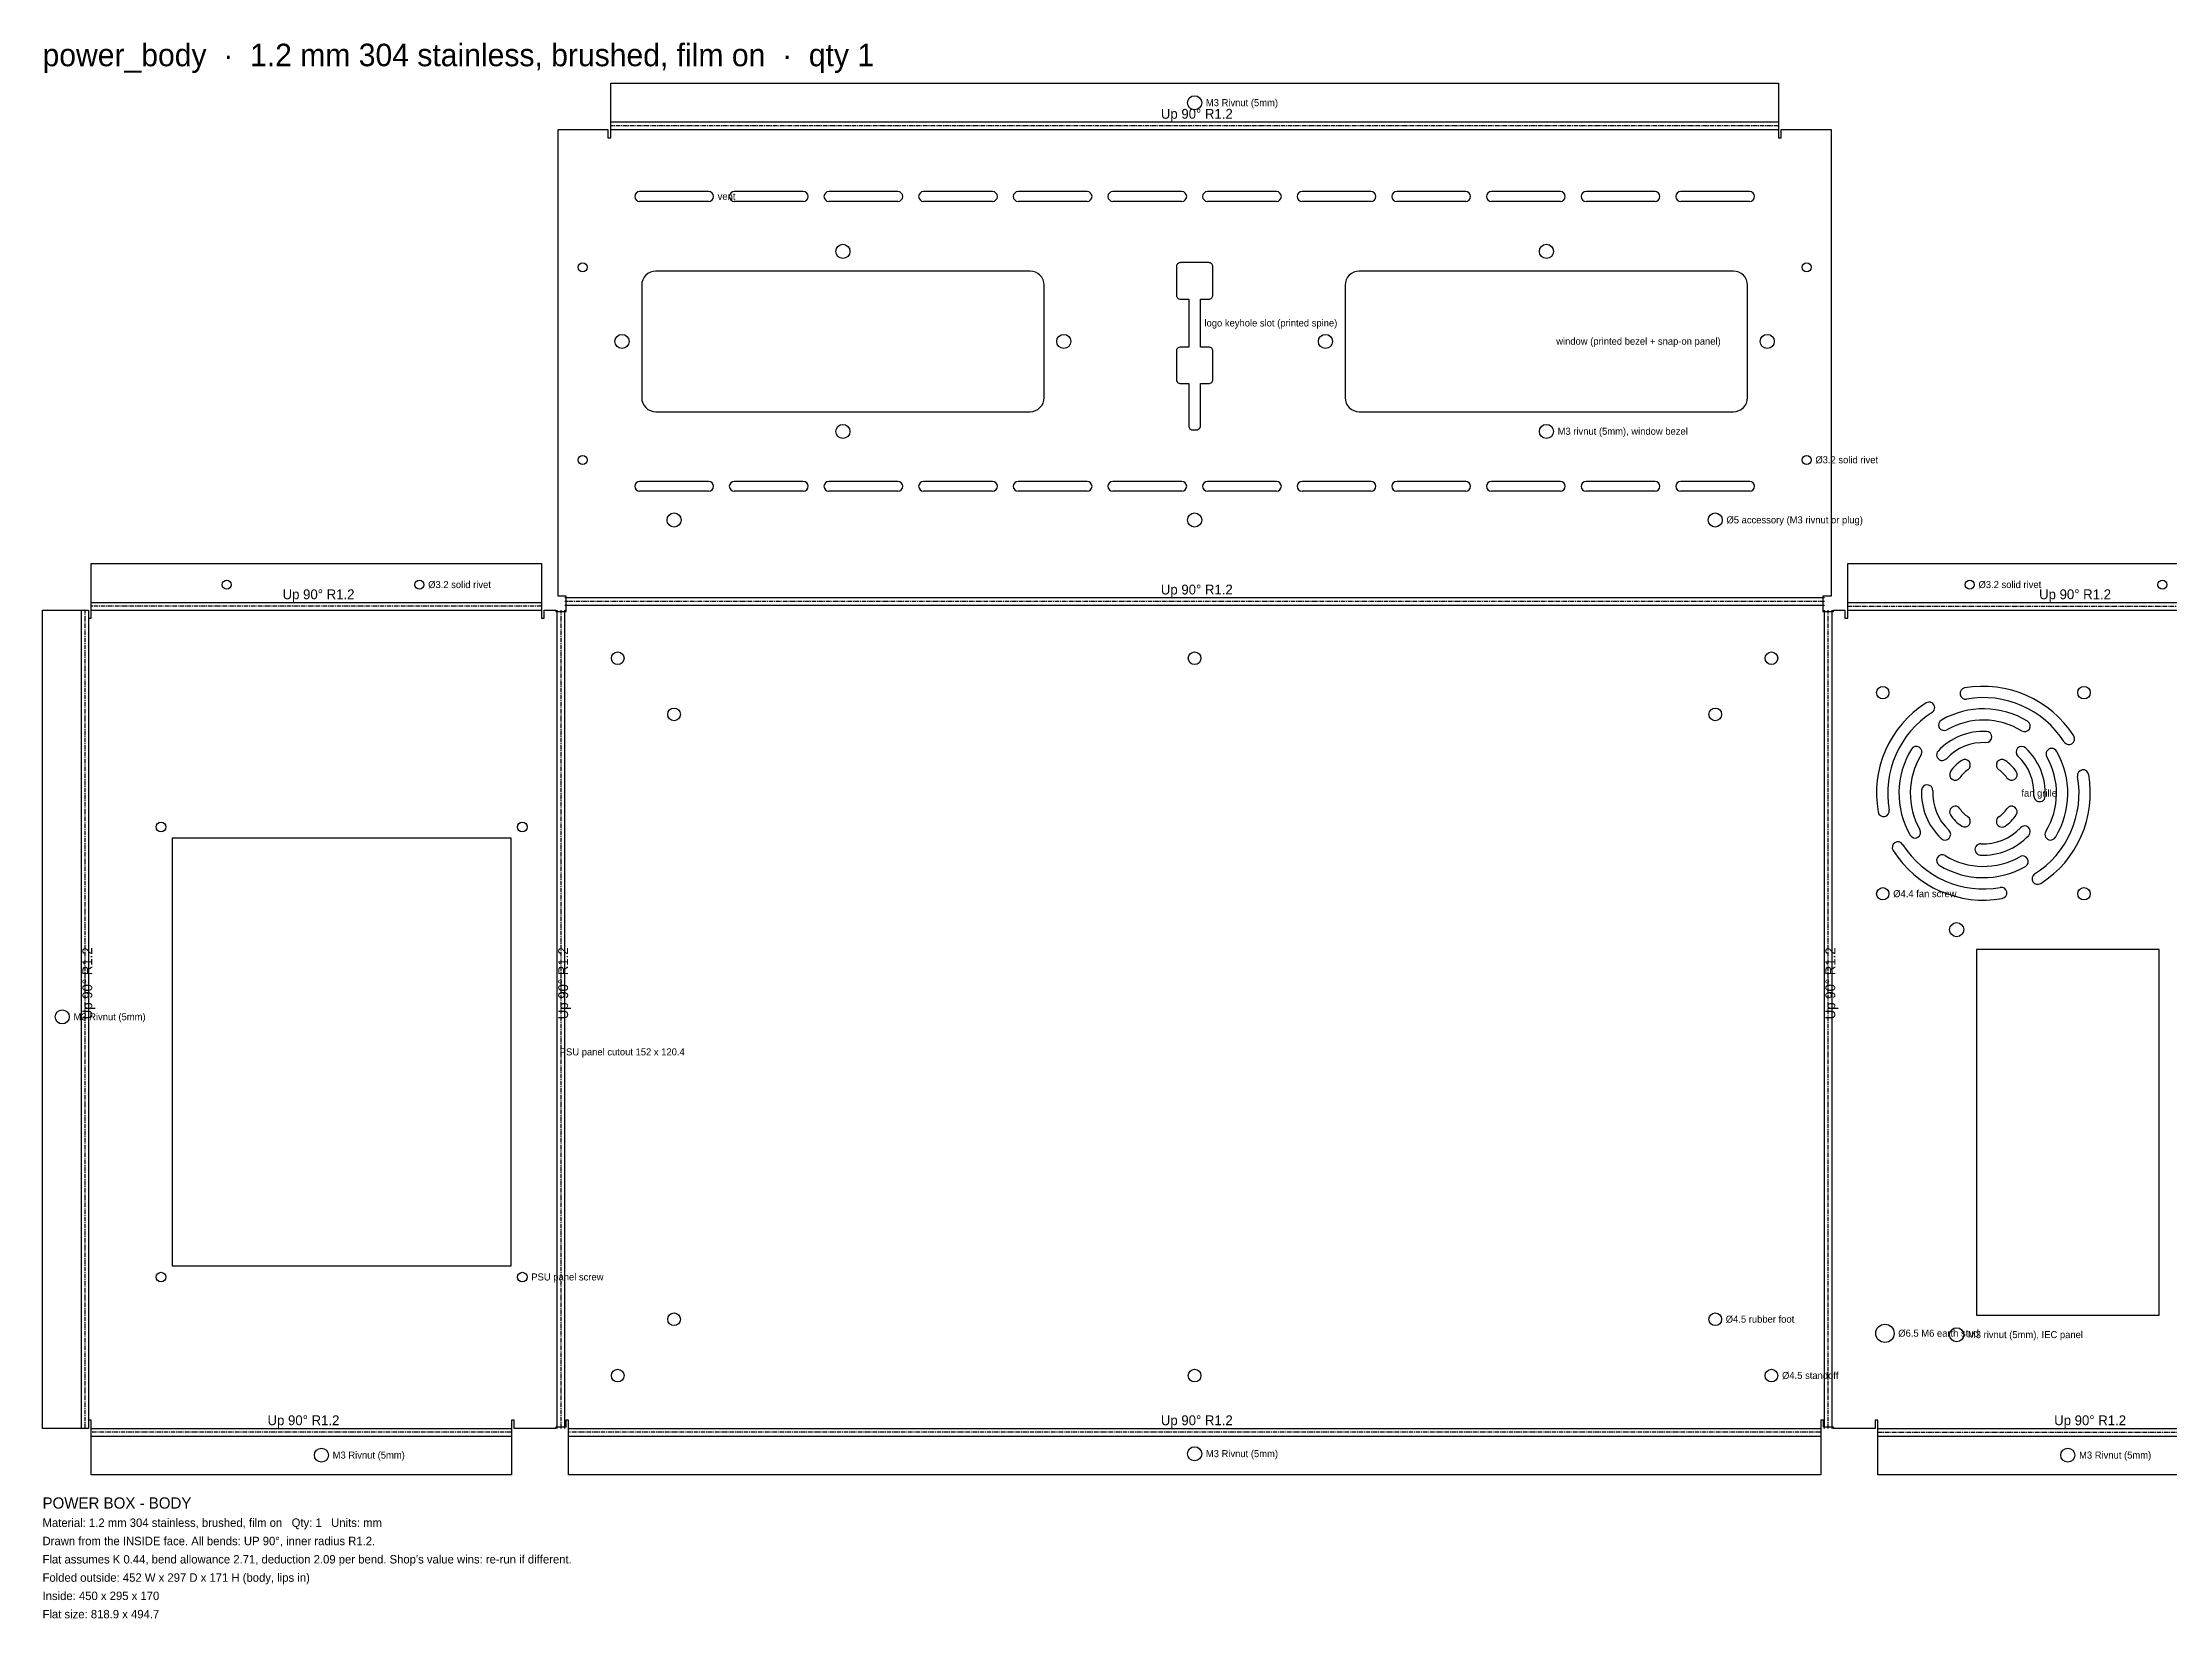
# Model space of a CAD drawing. Header units: millimetres. Extents: x 0 to 1371, y -1092 to 53.
# Drawn here: x 0 to 756, y -1092 to -532 of the extents above; entities that cross this region are included whole.
import ezdxf

# ---------------------------------------------------------------- set-up
doc = ezdxf.new("R2010")
doc.units = ezdxf.units.MM
doc.linetypes.add('CENTER2', pattern=[2.541, 1.587, -0.318, 0.318, -0.318])
for name, color, linetype in [('Bend Center', 1, 'CENTER2'), ('Bend Notes', 3, 'CONTINUOUS'), ('Leaders', 5, 'CONTINUOUS'), ('Part Labels', 2, 'Continuous'), ('Title', 7, 'CONTINUOUS'), ('Visible', 7, 'CONTINUOUS'), ('Visible Narrow', 8, 'CONTINUOUS')]:
    doc.layers.add(name, color=color, linetype=linetype)

msp = doc.modelspace()

# ---------------------------------------------------------------- linework, layer by layer
at = {"layer": 'Bend Center'}
for p, q in [((616.93, -561.76), (201.93, -561.76)), ((177.31, -732.57), (17.31, -732.57)), ((633.23, -730.87), (185.63, -730.87)), ((641.54, -732.57), (801.54, -732.57)), ((15.16, -1024.83), (15.16, -733.93)), ((184.27, -1024.83), (184.27, -733.93)), ((634.59, -1024.83), (634.59, -733.93)), ((166.61, -1026.18), (17.31, -1026.18)), ((631.93, -1026.18), (186.93, -1026.18)), ((652.24, -1026.18), (801.54, -1026.18))]:
    msp.add_line(p, q, dxfattribs=at)
at = {"layer": 'Visible'}
for p, q in [((201.93, -559.9), (201.93, -546.6)), ((201.93, -546.6), (616.93, -546.6)), ((616.93, -546.6), (616.93, -559.9)), ((183.23, -729.01), (183.23, -563.11)), ((183.23, -563.11), (200.93, -563.11)), ((200.93, -563.11), (200.93, -566.01)), ((200.93, -566.01), (201.93, -566.01)), ((201.93, -560.4), (201.93, -559.9)), ((201.93, -563.11), (201.93, -560.4)), ((201.93, -566.01), (201.93, -563.11)), ((616.93, -559.9), (616.93, -560.4)), ((616.93, -560.4), (616.93, -563.11)), ((616.93, -563.11), (616.93, -566.01)), ((616.93, -566.01), (617.93, -566.01)), ((617.93, -566.01), (617.93, -563.11)), ((617.93, -563.11), (635.63, -563.11)), ((635.63, -563.11), (635.63, -729.01)), ((236.68, -585.16), (212.18, -585.16)), ((236.68, -588.66), (212.18, -588.66)), ((270.32, -585.16), (245.82, -585.16)), ((270.32, -588.66), (245.82, -588.66)), ((303.95, -585.16), (279.45, -585.16)), ((303.95, -588.66), (279.45, -588.66)), ((337.59, -585.16), (313.09, -585.16)), ((337.59, -588.66), (313.09, -588.66)), ((371.22, -585.16), (346.72, -585.16)), ((371.22, -588.66), (346.72, -588.66)), ((404.86, -585.16), (380.36, -585.16)), ((404.86, -588.66), (380.36, -588.66)), ((438.5, -585.16), (414, -585.16)), ((438.5, -588.66), (414, -588.66)), ((472.13, -585.16), (447.63, -585.16)), ((472.13, -588.66), (447.63, -588.66)), ((505.77, -585.16), (481.27, -585.16)), ((505.77, -588.66), (481.27, -588.66)), ((539.41, -585.16), (514.91, -585.16)), ((539.41, -588.66), (514.91, -588.66)), ((573.04, -585.16), (548.54, -585.16)), ((573.04, -588.66), (548.54, -588.66)), ((606.68, -585.16), (582.18, -585.16)), ((606.68, -588.66), (582.18, -588.66)), ((402.96, -611.62), (402.93, -611.91)), ((402.93, -611.91), (402.93, -621.91)), ((403.04, -611.34), (402.96, -611.62)), ((403.18, -611.08), (403.04, -611.34)), ((403.37, -610.85), (403.18, -611.08)), ((403.6, -610.67), (403.37, -610.85)), ((403.85, -610.53), (403.6, -610.67)), ((404.14, -610.44), (403.85, -610.53)), ((404.43, -610.41), (404.14, -610.44)), ((414.43, -610.41), (404.43, -610.41)), ((414.72, -610.44), (414.43, -610.41)), ((415, -610.53), (414.72, -610.44)), ((415.26, -610.67), (415, -610.53)), ((415.49, -610.85), (415.26, -610.67)), ((415.68, -611.08), (415.49, -610.85)), ((415.81, -611.34), (415.68, -611.08)), ((415.9, -611.62), (415.81, -611.34)), ((415.93, -611.91), (415.9, -611.62)), ((415.93, -621.91), (415.93, -611.91)), ((213.02, -617.44), (212.93, -618.41)), ((212.93, -618.41), (212.93, -658.41)), ((213.31, -616.5), (213.02, -617.44)), ((213.77, -615.64), (213.31, -616.5)), ((214.39, -614.88), (213.77, -615.64)), ((215.15, -614.26), (214.39, -614.88)), ((216.02, -613.79), (215.15, -614.26)), ((216.95, -613.51), (216.02, -613.79)), ((217.93, -613.41), (216.95, -613.51)), ((350.93, -613.41), (217.93, -613.41)), ((351.9, -613.51), (350.93, -613.41)), ((352.84, -613.79), (351.9, -613.51)), ((353.71, -614.26), (352.84, -613.79)), ((354.46, -614.88), (353.71, -614.26)), ((355.09, -615.64), (354.46, -614.88)), ((355.55, -616.5), (355.09, -615.64)), ((355.83, -617.44), (355.55, -616.5)), ((355.93, -618.41), (355.83, -617.44)), ((355.93, -658.41), (355.93, -618.41)), ((463.02, -617.44), (462.93, -618.41)), ((462.93, -618.41), (462.93, -658.41)), ((463.31, -616.5), (463.02, -617.44)), ((463.77, -615.64), (463.31, -616.5)), ((464.39, -614.88), (463.77, -615.64)), ((465.15, -614.26), (464.39, -614.88)), ((466.02, -613.79), (465.15, -614.26)), ((466.95, -613.51), (466.02, -613.79)), ((467.93, -613.41), (466.95, -613.51)), ((600.93, -613.41), (467.93, -613.41)), ((601.9, -613.51), (600.93, -613.41)), ((602.84, -613.79), (601.9, -613.51)), ((603.71, -614.26), (602.84, -613.79)), ((604.46, -614.88), (603.71, -614.26)), ((605.09, -615.64), (604.46, -614.88)), ((605.55, -616.5), (605.09, -615.64)), ((605.83, -617.44), (605.55, -616.5)), ((605.93, -618.41), (605.83, -617.44)), ((605.93, -658.41), (605.93, -618.41)), ((402.93, -621.91), (402.96, -622.21)), ((402.96, -622.21), (403.04, -622.49)), ((403.04, -622.49), (403.18, -622.75)), ((403.18, -622.75), (403.37, -622.97)), ((403.37, -622.97), (403.6, -623.16)), ((403.6, -623.16), (403.85, -623.3)), ((403.85, -623.3), (404.14, -623.38)), ((404.14, -623.38), (404.43, -623.41)), ((404.43, -623.41), (407.25, -623.41)), ((407.25, -623.41), (407.32, -623.42)), ((407.32, -623.42), (407.33, -623.49)), ((407.33, -623.49), (407.33, -640.34)), ((411.53, -623.49), (411.54, -623.42)), ((411.53, -640.34), (411.53, -623.49)), ((411.54, -623.42), (411.6, -623.41)), ((411.6, -623.41), (414.43, -623.41)), ((414.43, -623.41), (414.72, -623.38)), ((414.72, -623.38), (415, -623.3)), ((415, -623.3), (415.26, -623.16)), ((415.26, -623.16), (415.49, -622.97)), ((415.49, -622.97), (415.68, -622.75)), ((415.68, -622.75), (415.81, -622.49)), ((415.81, -622.49), (415.9, -622.21)), ((415.9, -622.21), (415.93, -621.91)), ((402.96, -641.62), (402.93, -641.91)), ((402.93, -641.91), (402.93, -651.91)), ((403.04, -641.34), (402.96, -641.62)), ((403.18, -641.08), (403.04, -641.34)), ((403.37, -640.85), (403.18, -641.08)), ((403.6, -640.67), (403.37, -640.85)), ((403.85, -640.53), (403.6, -640.67)), ((404.14, -640.44), (403.85, -640.53)), ((404.43, -640.41), (404.14, -640.44)), ((407.25, -640.41), (404.43, -640.41)), ((407.32, -640.41), (407.25, -640.41)), ((407.33, -640.34), (407.32, -640.41)), ((411.54, -640.41), (411.53, -640.34)), ((411.6, -640.41), (411.54, -640.41)), ((414.43, -640.41), (411.6, -640.41)), ((414.72, -640.44), (414.43, -640.41)), ((415, -640.53), (414.72, -640.44)), ((415.26, -640.67), (415, -640.53)), ((415.49, -640.85), (415.26, -640.67)), ((415.68, -641.08), (415.49, -640.85)), ((415.81, -641.34), (415.68, -641.08)), ((415.9, -641.62), (415.81, -641.34)), ((415.93, -641.91), (415.9, -641.62)), ((415.93, -651.91), (415.93, -641.91)), ((402.93, -651.91), (402.96, -652.21)), ((402.96, -652.21), (403.04, -652.49)), ((403.04, -652.49), (403.18, -652.75)), ((403.18, -652.75), (403.37, -652.97)), ((403.37, -652.97), (403.6, -653.16)), ((403.6, -653.16), (403.85, -653.3)), ((403.85, -653.3), (404.14, -653.38)), ((404.14, -653.38), (404.43, -653.41)), ((404.43, -653.41), (407.25, -653.41)), ((407.25, -653.41), (407.32, -653.42)), ((407.32, -653.42), (407.33, -653.49)), ((407.33, -653.49), (407.33, -668.41)), ((411.53, -653.49), (411.54, -653.42)), ((411.53, -668.41), (411.53, -653.49)), ((411.54, -653.42), (411.6, -653.41)), ((411.6, -653.41), (414.43, -653.41)), ((414.43, -653.41), (414.72, -653.38)), ((414.72, -653.38), (415, -653.3)), ((415, -653.3), (415.26, -653.16)), ((415.26, -653.16), (415.49, -652.97)), ((415.49, -652.97), (415.68, -652.75)), ((415.68, -652.75), (415.81, -652.49)), ((415.81, -652.49), (415.9, -652.21)), ((415.9, -652.21), (415.93, -651.91)), ((212.93, -658.41), (213.02, -659.39)), ((213.02, -659.39), (213.31, -660.33)), ((213.31, -660.33), (213.77, -661.19)), ((213.77, -661.19), (214.39, -661.95)), ((214.39, -661.95), (215.15, -662.57)), ((215.15, -662.57), (216.02, -663.03)), ((216.02, -663.03), (216.95, -663.32)), ((216.95, -663.32), (217.93, -663.41)), ((217.93, -663.41), (350.93, -663.41)), ((350.93, -663.41), (351.9, -663.32)), ((351.9, -663.32), (352.84, -663.03)), ((352.84, -663.03), (353.71, -662.57)), ((353.71, -662.57), (354.46, -661.95)), ((354.46, -661.95), (355.09, -661.19)), ((355.09, -661.19), (355.55, -660.33)), ((355.55, -660.33), (355.83, -659.39)), ((355.83, -659.39), (355.93, -658.41)), ((462.93, -658.41), (463.02, -659.39)), ((463.02, -659.39), (463.31, -660.33)), ((463.31, -660.33), (463.77, -661.19)), ((463.77, -661.19), (464.39, -661.95)), ((464.39, -661.95), (465.15, -662.57)), ((465.15, -662.57), (466.02, -663.03)), ((466.02, -663.03), (466.95, -663.32)), ((466.95, -663.32), (467.93, -663.41)), ((467.93, -663.41), (600.93, -663.41)), ((600.93, -663.41), (601.9, -663.32)), ((601.9, -663.32), (602.84, -663.03)), ((602.84, -663.03), (603.71, -662.57)), ((603.71, -662.57), (604.46, -661.95)), ((604.46, -661.95), (605.09, -661.19)), ((605.09, -661.19), (605.55, -660.33)), ((605.55, -660.33), (605.83, -659.39)), ((605.83, -659.39), (605.93, -658.41)), ((407.33, -668.41), (407.36, -668.71)), ((407.36, -668.71), (407.44, -668.99)), ((407.44, -668.99), (407.58, -669.25)), ((407.58, -669.25), (407.77, -669.47)), ((407.77, -669.47), (408, -669.66)), ((408, -669.66), (408.25, -669.8)), ((408.25, -669.8), (408.54, -669.88)), ((408.54, -669.88), (408.83, -669.91)), ((408.83, -669.91), (410.03, -669.91)), ((410.03, -669.91), (410.32, -669.88)), ((410.32, -669.88), (410.6, -669.8)), ((410.6, -669.8), (410.86, -669.66)), ((410.86, -669.66), (411.09, -669.47)), ((411.09, -669.47), (411.28, -669.25)), ((411.28, -669.25), (411.41, -668.99)), ((411.41, -668.99), (411.5, -668.71)), ((411.5, -668.71), (411.53, -668.41)), ((236.68, -688.16), (212.18, -688.16)), ((236.68, -691.66), (212.18, -691.66)), ((270.32, -688.16), (245.82, -688.16)), ((270.32, -691.66), (245.82, -691.66)), ((303.95, -688.16), (279.45, -688.16)), ((303.95, -691.66), (279.45, -691.66)), ((337.59, -688.16), (313.09, -688.16)), ((337.59, -691.66), (313.09, -691.66)), ((371.22, -688.16), (346.72, -688.16)), ((371.22, -691.66), (346.72, -691.66)), ((404.86, -688.16), (380.36, -688.16)), ((404.86, -691.66), (380.36, -691.66)), ((438.5, -688.16), (414, -688.16)), ((438.5, -691.66), (414, -691.66)), ((472.13, -688.16), (447.63, -688.16)), ((472.13, -691.66), (447.63, -691.66)), ((505.77, -688.16), (481.27, -688.16)), ((505.77, -691.66), (481.27, -691.66)), ((539.41, -688.16), (514.91, -688.16)), ((539.41, -691.66), (514.91, -691.66)), ((573.04, -688.16), (548.54, -688.16)), ((573.04, -691.66), (548.54, -691.66)), ((606.68, -688.16), (582.18, -688.16)), ((606.68, -691.66), (582.18, -691.66)), ((17.31, -730.71), (17.31, -717.41)), ((17.31, -717.41), (177.31, -717.41)), ((177.31, -717.41), (177.31, -730.71)), ((641.54, -730.71), (641.54, -717.41)), ((641.54, -717.41), (801.54, -717.41)), ((17.31, -731.21), (17.31, -730.71)), ((17.31, -733.93), (17.31, -731.21)), ((177.31, -730.71), (177.31, -731.21)), ((177.31, -731.21), (177.31, -733.93)), ((186.13, -729.01), (183.23, -729.01)), ((186.13, -734.43), (186.13, -729.01)), ((635.63, -729.01), (632.73, -729.01)), ((632.73, -729.01), (632.73, -734.43)), ((641.54, -731.21), (641.54, -730.71)), ((641.54, -733.93), (641.54, -731.21)), ((0, -1024.83), (0, -733.93)), ((0, -733.93), (13.8, -733.93)), ((13.8, -733.93), (16.31, -733.93)), ((16.31, -733.93), (16.31, -736.83)), ((16.31, -736.83), (17.31, -736.83)), ((17.31, -736.83), (17.31, -733.93)), ((177.31, -733.93), (177.31, -736.83)), ((177.31, -736.83), (178.31, -736.83)), ((178.31, -736.83), (178.31, -733.93)), ((178.31, -733.93), (182.41, -733.93)), ((182.41, -733.93), (182.41, -734.43)), ((182.41, -734.43), (186.13, -734.43)), ((632.73, -734.43), (636.44, -734.43)), ((636.44, -734.43), (636.44, -733.93)), ((636.44, -733.93), (640.54, -733.93)), ((640.54, -733.93), (640.54, -736.83)), ((640.54, -736.83), (641.54, -736.83)), ((641.54, -736.83), (641.54, -733.93)), ((166.51, -815.03), (46.11, -815.03)), ((46.11, -815.03), (46.11, -967.03)), ((166.51, -967.03), (166.51, -815.03)), ((752.24, -854.53), (687.24, -854.53)), ((687.24, -854.53), (687.24, -984.53)), ((752.24, -984.53), (752.24, -854.53)), ((46.11, -967.03), (166.51, -967.03)), ((687.24, -984.53), (752.24, -984.53)), ((13.8, -1024.83), (0, -1024.83)), ((16.31, -1024.83), (13.8, -1024.83)), ((17.31, -1021.93), (16.31, -1021.93)), ((16.31, -1021.93), (16.31, -1024.83)), ((17.31, -1024.83), (17.31, -1021.93)), ((17.31, -1027.54), (17.31, -1024.83)), ((17.31, -1028.04), (17.31, -1027.54)), ((167.61, -1021.93), (166.61, -1021.93)), ((166.61, -1021.93), (166.61, -1024.83)), ((166.61, -1024.83), (166.61, -1027.54)), ((166.61, -1027.54), (166.61, -1028.04)), ((167.61, -1024.83), (167.61, -1021.93)), ((182.41, -1024.83), (167.61, -1024.83)), ((185.93, -1024.33), (182.41, -1024.33)), ((182.41, -1024.33), (182.41, -1024.83)), ((186.93, -1021.93), (185.93, -1021.93)), ((185.93, -1021.93), (185.93, -1024.33)), ((186.93, -1024.83), (186.93, -1021.93)), ((186.93, -1027.54), (186.93, -1024.83)), ((186.93, -1028.04), (186.93, -1027.54)), ((632.93, -1021.93), (631.93, -1021.93)), ((631.93, -1021.93), (631.93, -1024.83)), ((631.93, -1024.83), (631.93, -1027.54)), ((631.93, -1027.54), (631.93, -1028.04)), ((632.93, -1024.33), (632.93, -1021.93)), ((636.44, -1024.33), (632.93, -1024.33)), ((636.44, -1024.83), (636.44, -1024.33)), ((651.24, -1024.83), (636.44, -1024.83)), ((652.24, -1021.93), (651.24, -1021.93)), ((651.24, -1021.93), (651.24, -1024.83)), ((652.24, -1024.83), (652.24, -1021.93)), ((652.24, -1027.54), (652.24, -1024.83)), ((652.24, -1028.04), (652.24, -1027.54)), ((17.31, -1041.34), (17.31, -1028.04)), ((166.61, -1028.04), (166.61, -1041.34)), ((186.93, -1041.34), (186.93, -1028.04)), ((631.93, -1028.04), (631.93, -1041.34)), ((652.24, -1041.34), (652.24, -1028.04)), ((166.61, -1041.34), (17.31, -1041.34)), ((631.93, -1041.34), (186.93, -1041.34)), ((801.54, -1041.34), (652.24, -1041.34))]:
    msp.add_line(p, q, dxfattribs=at)
for centre, radius in [((409.43, -553.6), 2.5), ((284.43, -606.41), 2.5), ((534.43, -606.41), 2.5), ((191.93, -612.07), 1.6), ((626.93, -612.07), 1.6), ((205.93, -638.41), 2.5), ((362.93, -638.41), 2.5), ((455.93, -638.41), 2.5), ((612.93, -638.41), 2.5), ((284.43, -670.41), 2.5), ((534.43, -670.41), 2.5), ((191.93, -680.55), 1.6), ((626.93, -680.55), 1.6), ((224.43, -701.91), 2.5), ((409.43, -701.91), 2.5), ((594.43, -701.91), 2.5), ((65.47, -724.91), 1.6), ((133.95, -724.91), 1.6), ((684.9, -724.91), 1.6), ((753.38, -724.91), 1.6), ((204.43, -751.03), 2.25), ((409.43, -751.03), 2.25), ((614.43, -751.03), 2.25), ((653.99, -763.28), 2.2), ((725.49, -763.28), 2.2), ((224.43, -771.03), 2.25), ((594.43, -771.03), 2.25), ((42.11, -811.03), 1.7), ((170.51, -811.03), 1.7), ((653.99, -834.78), 2.2), ((725.49, -834.78), 2.2), ((680.24, -847.53), 2.5), ((7, -878.53), 2.5), ((42.11, -971.03), 1.7), ((170.51, -971.03), 1.7), ((224.43, -986.03), 2.25), ((594.43, -986.03), 2.25), ((654.74, -991.03), 3.25), ((680.24, -991.53), 2.5), ((204.43, -1006.03), 2.25), ((409.43, -1006.03), 2.25), ((614.43, -1006.03), 2.25), ((99.11, -1034.34), 2.5), ((409.43, -1033.84), 2.5), ((719.74, -1034.34), 2.5)]:
    msp.add_circle(centre, radius, dxfattribs=at)
for centre, radius, start, end in [((212.18, -586.91), 1.75, 90, 270), ((236.68, -586.91), 1.75, 270, 90), ((245.82, -586.91), 1.75, 90, 270), ((270.32, -586.91), 1.75, 270, 90), ((279.45, -586.91), 1.75, 90, 270), ((303.95, -586.91), 1.75, 270, 90), ((313.09, -586.91), 1.75, 90, 270), ((337.59, -586.91), 1.75, 270, 90), ((346.72, -586.91), 1.75, 90, 270), ((371.22, -586.91), 1.75, 270, 90), ((380.36, -586.91), 1.75, 90, 270), ((404.86, -586.91), 1.75, 270, 90), ((414, -586.91), 1.75, 90, 270), ((438.5, -586.91), 1.75, 270, 90), ((447.63, -586.91), 1.75, 90, 270), ((472.13, -586.91), 1.75, 270, 90), ((481.27, -586.91), 1.75, 90, 270), ((505.77, -586.91), 1.75, 270, 90), ((514.91, -586.91), 1.75, 90, 270), ((539.41, -586.91), 1.75, 270, 90), ((548.54, -586.91), 1.75, 90, 270), ((573.04, -586.91), 1.75, 270, 90), ((582.18, -586.91), 1.75, 90, 270), ((606.68, -586.91), 1.75, 270, 90), ((212.18, -689.91), 1.75, 90, 270), ((236.68, -689.91), 1.75, 270, 90), ((245.82, -689.91), 1.75, 90, 270), ((270.32, -689.91), 1.75, 270, 90), ((279.45, -689.91), 1.75, 90, 270), ((303.95, -689.91), 1.75, 270, 90), ((313.09, -689.91), 1.75, 90, 270), ((337.59, -689.91), 1.75, 270, 90), ((346.72, -689.91), 1.75, 90, 270), ((371.22, -689.91), 1.75, 270, 90), ((380.36, -689.91), 1.75, 90, 270), ((404.86, -689.91), 1.75, 270, 90), ((414, -689.91), 1.75, 90, 270), ((438.5, -689.91), 1.75, 270, 90), ((447.63, -689.91), 1.75, 90, 270), ((472.13, -689.91), 1.75, 270, 90), ((481.27, -689.91), 1.75, 90, 270), ((505.77, -689.91), 1.75, 270, 90), ((514.91, -689.91), 1.75, 90, 270), ((539.41, -689.91), 1.75, 270, 90), ((548.54, -689.91), 1.75, 90, 270), ((573.04, -689.91), 1.75, 270, 90), ((582.18, -689.91), 1.75, 90, 270), ((606.68, -689.91), 1.75, 270, 90), ((683.43, -763.59), 2, 100.1042, 280.1042), ((689.74, -799.03), 38, 32.3859, 100.1042), ((689.74, -799.03), 38, 122.3859, 190.1042), ((689.74, -799.03), 34, 122.3859, 190.1042), ((670.46, -768.63), 2, 302.3859, 122.3859), ((689.74, -799.03), 30, 58.4873, 119.8394), ((689.74, -799.03), 34, 32.3859, 100.1042), ((689.74, -799.03), 22, 87.1352, 137.0282), ((675.81, -774.74), 2, 119.8394, 299.8394), ((689.74, -799.03), 26, 58.4873, 119.8394), ((690.74, -779.05), 2, 267.1352, 87.1352), ((704.38, -775.16), 2, 238.4873, 58.4873), ((689.74, -799.03), 30, 148.4873, 209.8394), ((689.74, -799.03), 26, 148.4873, 209.8394), ((665.87, -784.39), 2, 328.4873, 148.4873), ((675.11, -785.39), 2, 137.0282, 317.0282), ((689.74, -799.03), 18, 87.1352, 137.0282), ((703.38, -784.39), 2, 47.0282, 227.0282), ((689.74, -799.03), 18, 357.1352, 47.0282), ((689.74, -799.03), 22, 357.1352, 47.0282), ((689.74, -799.03), 26, 328.4873, 29.8394), ((714.03, -785.1), 2, 29.8394, 209.8394), ((689.74, -799.03), 30, 328.4873, 29.8394), ((720.14, -779.75), 2, 212.3859, 32.3859), ((679.73, -792.42), 2, 146.5775, 326.5775), ((689.74, -799.03), 14, 123.4225, 146.5775), ((689.74, -799.03), 10, 123.4225, 146.5775), ((683.13, -789.01), 2, 303.4225, 123.4225), ((696.35, -789.01), 2, 56.5775, 236.5775), ((689.74, -799.03), 10, 33.4225, 56.5775), ((689.74, -799.03), 14, 33.4225, 56.5775), ((699.76, -792.42), 2, 213.4225, 33.4225), ((689.74, -799.03), 34, 302.3859, 10.1042), ((689.74, -799.03), 38, 302.3859, 10.1042), ((725.18, -792.71), 2, 10.1042, 190.1042), ((689.74, -799.03), 22, 177.1352, 227.0282), ((669.77, -798.03), 2, 357.1352, 177.1352), ((689.74, -799.03), 18, 177.1352, 227.0282), ((709.72, -800.03), 2, 177.1352, 357.1352), ((654.3, -805.34), 2, 190.1042, 10.1042), ((679.73, -805.64), 2, 33.4225, 213.4225), ((689.74, -799.03), 14, 213.4225, 236.5775), ((689.74, -799.03), 10, 213.4225, 236.5775), ((683.13, -809.04), 2, 236.5775, 56.5775), ((696.35, -809.04), 2, 123.4225, 303.4225), ((689.74, -799.03), 10, 303.4225, 326.5775), ((689.74, -799.03), 14, 303.4225, 326.5775), ((699.76, -805.64), 2, 326.5775, 146.5775), ((659.34, -818.31), 2, 32.3859, 212.3859), ((665.46, -812.96), 2, 209.8394, 29.8394), ((676.11, -813.66), 2, 227.0282, 47.0282), ((689.74, -799.03), 22, 267.1352, 317.0282), ((689.74, -799.03), 18, 267.1352, 317.0282), ((704.38, -812.66), 2, 317.0282, 137.0282), ((713.61, -813.66), 2, 148.4873, 328.4873), ((689.74, -799.03), 38, 212.3859, 280.1042), ((689.74, -799.03), 34, 212.3859, 280.1042), ((675.11, -822.9), 2, 58.4873, 238.4873), ((689.74, -799.03), 26, 238.4873, 299.8394), ((688.74, -819), 2, 87.1352, 267.1352), ((703.67, -823.32), 2, 299.8394, 119.8394), ((689.74, -799.03), 30, 238.4873, 299.8394), ((709.03, -829.43), 2, 122.3859, 302.3859), ((696.06, -834.47), 2, 280.1042, 100.1042)]:
    msp.add_arc(centre, radius, start, end, dxfattribs=at)
at = {"layer": 'Visible Narrow'}
for p, q in [((201.93, -560.4), (616.93, -560.4)), ((201.93, -563.11), (616.93, -563.11)), ((17.31, -731.21), (177.31, -731.21)), ((185.63, -729.51), (633.23, -729.51)), ((185.63, -732.23), (633.23, -732.23)), ((641.54, -731.21), (801.54, -731.21)), ((13.8, -1024.83), (13.8, -733.93)), ((16.51, -1024.83), (16.51, -733.93)), ((17.31, -733.93), (177.31, -733.93)), ((182.91, -1024.83), (182.91, -733.93)), ((185.63, -1024.83), (185.63, -733.93)), ((633.23, -1024.83), (633.23, -733.93)), ((635.94, -1024.83), (635.94, -733.93)), ((641.54, -733.93), (801.54, -733.93)), ((17.31, -1024.83), (166.61, -1024.83)), ((17.31, -1027.54), (166.61, -1027.54)), ((186.93, -1024.83), (631.93, -1024.83)), ((186.93, -1027.54), (631.93, -1027.54)), ((652.24, -1024.83), (801.54, -1024.83)), ((652.24, -1027.54), (801.54, -1027.54))]:
    msp.add_line(p, q, dxfattribs=at)

# ---------------------------------------------------------------- texts
at = {"layer": 'Bend Notes'}
for p in [(397.43, -559.26), (397.43, -728.37), (85.31, -730.07), (709.54, -730.07), (79.96, -1023.68), (397.43, -1023.68), (714.89, -1023.68)]:
    msp.add_text('Up 90%%D R1.2', height=3.5, dxfattribs=at).set_placement(p)
for p in [(17.66, -879.38), (186.77, -879.38), (637.09, -879.38)]:
    msp.add_text('Up 90%%D R1.2', height=3.5, rotation=90, dxfattribs=at).set_placement(p)
at = {"layer": 'Leaders'}
for s, p in [('M3 Rivnut (5mm)', (413.43, -554.8)), ('vent', (239.93, -588.11)), ('logo keyhole slot (printed spine)', (412.93, -633.11)), ('window (printed bezel + snap-on panel)', (537.93, -639.61)), ('M3 rivnut (5mm), window bezel', (538.43, -671.61)), ('%%c3.2 solid rivet', (630.03, -681.75)), ('%%c5 accessory (M3 rivnut or plug)', (598.43, -703.11)), ('%%c3.2 solid rivet', (137.05, -726.11)), ('%%c3.2 solid rivet', (688, -726.11)), ('fan grille', (703.24, -800.23)), ('%%c4.4 fan screw', (657.69, -835.98)), ('M3 Rivnut (5mm)', (11, -879.73)), ('PSU panel cutout 152 x 120.4', (183.81, -892.23)), ('PSU panel screw', (173.71, -972.23)), ('%%c4.5 rubber foot', (598.18, -987.23)), ('%%c6.5 M6 earth stud', (659.49, -992.23)), ('M3 rivnut (5mm), IEC panel', (684.24, -992.73)), ('%%c4.5 standoff', (618.18, -1007.23)), ('M3 Rivnut (5mm)', (103.11, -1035.54)), ('M3 Rivnut (5mm)', (413.43, -1035.04)), ('M3 Rivnut (5mm)', (723.74, -1035.54))]:
    msp.add_text(s, height=2.5, dxfattribs=at).set_placement(p)
at = {"layer": 'Part Labels'}
msp.add_text('power_body  ·  1.2 mm 304 stainless, brushed, film on  ·  qty 1', height=8, dxfattribs=at).set_placement((0, -540.6))
at = {"layer": 'Title'}
for s, height, p in [('POWER BOX - BODY', 4, (0, -1053.34)), ('Material: 1.2 mm 304 stainless, brushed, film on   Qty: 1   Units: mm', 3, (0, -1059.84)), ('Drawn from the INSIDE face. All bends: UP 90%%D, inner radius R1.2.', 3, (0, -1066.34)), ("Flat assumes K 0.44, bend allowance 2.71, deduction 2.09 per bend. Shop's value wins: re-run if different.", 3, (0, -1072.84)), ('Folded outside: 452 W x 297 D x 171 H (body, lips in)', 3, (0, -1079.34)), ('Inside: 450 x 295 x 170', 3, (0, -1085.84)), ('Flat size: 818.9 x 494.7', 3, (0, -1092.34))]:
    msp.add_text(s, height=height, dxfattribs=at).set_placement(p)

doc.saveas('drawing.dxf')
